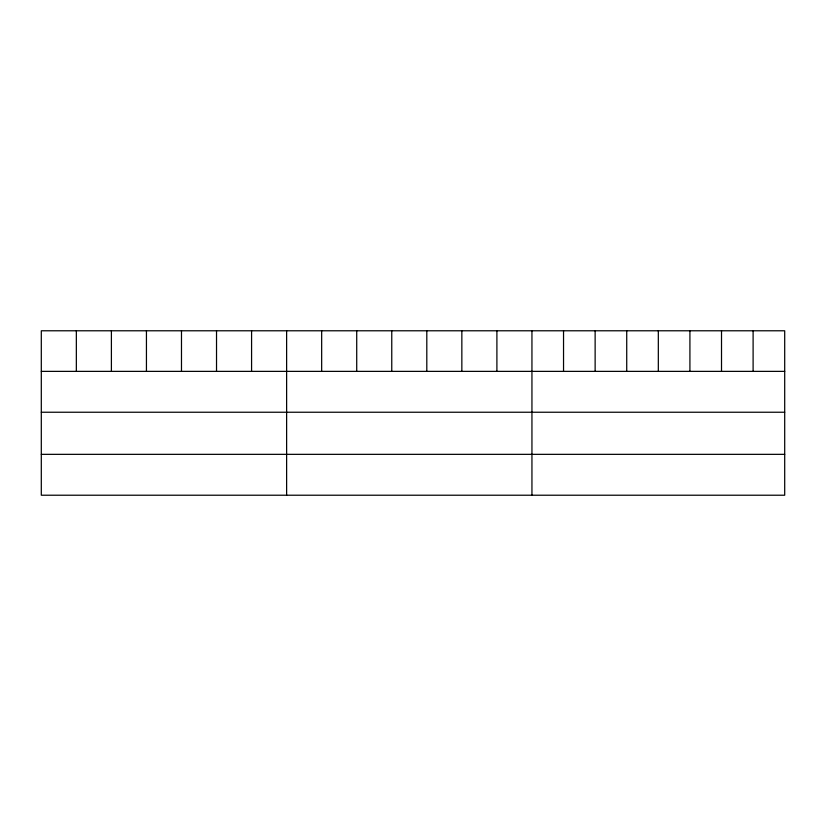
<?xml version="1.0" encoding="UTF-8"?>
<svg xmlns="http://www.w3.org/2000/svg" width="826" height="826" viewBox="0 0 826 826"><rect width="100%" height="100%" fill="white"/><g stroke="black" fill="none" stroke-linecap="round" stroke-linejoin="round"><path stroke-width="1.24" d="M784.7 371.37L784.7 495.218L41.3 495.218L41.3 330.782L784.7 330.782L784.7 371.37L41.3 371.37M41.3 412.236L784.7 412.236M41.3 454.341L784.7 454.341M753.106 330.782L753.106 371.37M721.511 330.782L721.511 371.37M689.917 330.782L689.917 371.37M658.322 330.782L658.322 371.37M626.727 330.782L626.727 371.37M595.133 330.782L595.133 371.37M563.538 330.782L563.538 371.37M531.944 330.782L531.944 495.218M496.901 330.782L496.901 371.37M461.848 330.782L461.848 371.37M426.805 330.782L426.805 371.37M391.761 330.782L391.761 371.37M356.718 330.782L356.718 371.37M321.665 330.782L321.665 371.37M286.622 330.782L286.622 495.218M251.579 330.782L251.579 371.37M216.526 330.782L216.526 371.37M181.483 330.782L181.483 371.37M146.439 330.782L146.439 371.37M111.396 330.782L111.396 371.37M76.343 330.782L76.343 371.37"/></g></svg>
